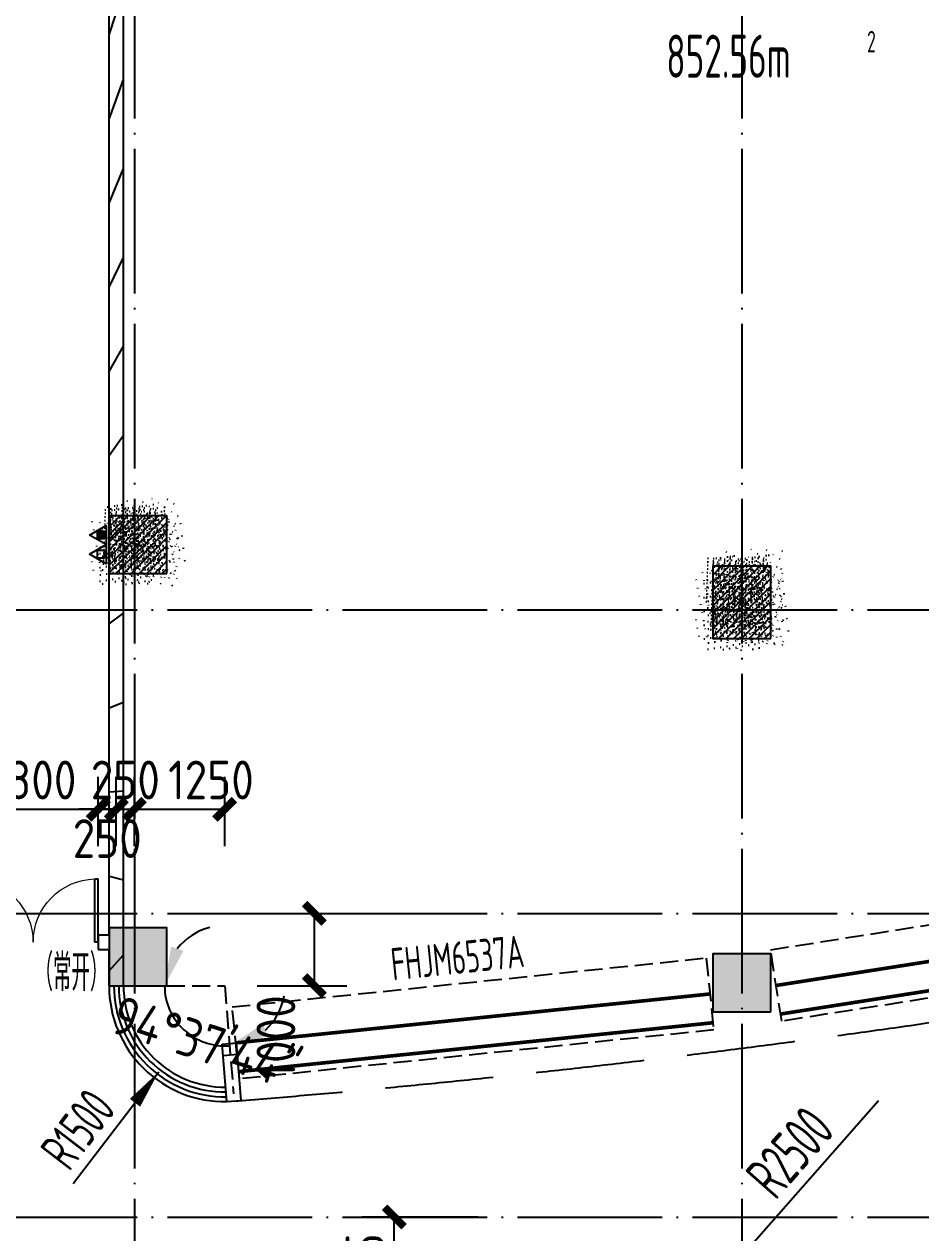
# Model space of a CAD drawing. Header units: inches. Extents: x 0 to 1813292486, y 0 to 3473589894.
# Drawn here: x 600530362 to 600542761, y 3473252400 to 3473269116 of the extents above; entities that cross this region are included whole.
import ezdxf
from ezdxf.xclip import XClip

# ---------------------------------------------------------------- set-up
doc = ezdxf.new("R2010")
doc.units = ezdxf.units.IN
doc.header["$LTSCALE"] = 1000
doc.header["$MEASUREMENT"] = 0
doc.header["$XCLIPFRAME"] = 2
for name, pattern in [('AX-MALL-DIM-P02$0$DASH', [0.35, 0.25, -0.1]), ('AX-MALL-GIRD-200$0$DOTE', [2.4200000000000004, 2, -0.2, 0.02, -0.2]), ('AX-MALL-WALL-P02-QT$0$Ax-Dxs-Wall-P01-150$0$DASH', [0.35, 0.25, -0.1]), ('AX-MALL-WALL-P02-QT$0$DASH', [0.35, 0.25, -0.1])]:
    doc.linetypes.add(name, pattern=pattern)
for name, color, linetype in [('A-Anno-Note', 241, 'Continuous'), ('AX-MALL-DIM-P02$0$A-Anno-Dims', 3, 'Continuous'), ('AX-MALL-DIM-P02$0$A-Detl-Patt', 8, 'Continuous'), ('AX-MALL-DIM-P02$0$A-Detl-Thin', 131, 'Continuous'), ('AX-MALL-GIRD-200$0$A-Grid', 222, 'AX-MALL-GIRD-200$0$DOTE'), ('AX-MALL-P02-200$0$A-Anno-Note', 241, 'Continuous'), ('AX-MALL-WALL-P02$0$A-Anno-Note', 241, 'Continuous'), ('AX-MALL-WALL-P02-QT$0$A-Curt', 151, 'Continuous'), ('AX-MALL-WALL-P02-QT$0$A-Detl-Fine', 152, 'Continuous'), ('AX-MALL-WALL-P02-QT$0$A-Detl-Thin', 131, 'Continuous'), ('AX-MALL-WALL-P02-QT$0$A-Wall', 2, 'Continuous'), ('AX-MALL-WALL-P02-QT$0$A-Wall-Patt', 13, 'Continuous'), ('AX-MALL-WALL-P02-QT$0$A-Wind', 4, 'Continuous'), ('AX-MALL-WORD-P02$0$A-Spac-Iden', 231, 'Continuous'), ('AX-MALL-WORD-P02$0$A-Wind-Iden', 11, 'Continuous'), ('AX-MALL-ZTKD-P02$0$A-Anno-Dims', 3, 'Continuous'), ('AX-MALL-ZTKD-P02$0$A-Anno-Note', 241, 'Continuous'), ('PX-MALL-P02-LG$0$P-Exsh', 31, 'Continuous'), ('SX-MALL-WALL-L-1F~2F$0$S-COLU', 30, 'Continuous'), ('SX-MALL-WALL-L-1F~2F$0$S-COLU-LSZ', 30, 'Continuous'), ('SX-MALL-WALL-L-1F~2F$0$S-PATT-BMCO', 7, 'Continuous'), ('SX-MALL-WALL-L-1F~2F$0$S-PATT-WALL', 83, 'Continuous'), ('SX-MALL-WALL-L-1F~2F$0$单形心', 4, 'Continuous')]:
    doc.layers.add(name, color=color, linetype=linetype)
doc.styles.add('AX-MALL-DIM-P02$0$_TCH_DIM', font='gbenor.shx')
doc.styles.add('AX-MALL-DIM-P02$0$_TCH_DIM_T3', font='gbenor.shx')
doc.styles.add('AX-MALL-WORD-P02$0$_TCH_SPACE', font='gbenor.shx', dxfattribs={"bigfont": 'gbcbig.shx'})
doc.styles.add('AX-MALL-WORD-P02$0$_TCH_WINDOW', font='gbenor.shx', dxfattribs={"bigfont": 'gbcbig.shx'})
doc.styles.add('AX-MALL-ZTKD-P02$0$_TCH_DIM', font='gbenor.shx')
doc.styles.add('AX-MALL-ZTKD-P02$0$_TCH_DIM_T3', font='gbenor.shx')
doc.dimstyles.new('AX-MALL-DIM-P02$0$_TCH_ARCH&&180', dxfattribs={"dimtxt": 535.5, "dimasz": 270, "dimexe": 450, "dimexo": 450, "dimgap": 137.25, "dimtad": 1, "dimdec": 0, "dimzin": 0, "dimdsep": 46, "dimtxsty": 'AX-MALL-DIM-P02$0$_TCH_DIM_T3', "dimblk": 'AX-MALL-DIM-P02$0$_ArchTick', "dimcen": 0.09, "dimclrt": 7, "dimazin": 2, "dimtfac": 1, "dimtdec": 0, "dimtix": 1, "dimtmove": 2, "dimatfit": 3, "dimfxl": 500, "dimtolj": 1, "dimtzin": 0, "dimarcsym": 0})
doc.dimstyles.new('AX-MALL-DIM-P02$0$_TCH_ARROW&&180', dxfattribs={"dimtxt": 535.5, "dimasz": 540, "dimexe": 450, "dimexo": 450, "dimgap": 137.25, "dimtad": 1, "dimdec": 0, "dimzin": 0, "dimdsep": 46, "dimtxsty": 'AX-MALL-DIM-P02$0$_TCH_DIM_T3', "dimcen": 0.09, "dimclrt": 7, "dimaunit": 1, "dimadec": 3, "dimazin": 2, "dimtfac": 1, "dimtdec": 0, "dimtix": 1, "dimtmove": 2, "dimatfit": 3, "dimfxl": 500, "dimtolj": 1, "dimtzin": 0, "dimarcsym": 0})
doc.dimstyles.new('AX-MALL-ZTKD-P02$0$_TCH_ARCH&&180', dxfattribs={"dimtxt": 535.5, "dimasz": 270, "dimexe": 450, "dimexo": 450, "dimgap": 137.25, "dimtad": 1, "dimdec": 0, "dimzin": 0, "dimdsep": 46, "dimtxsty": 'AX-MALL-ZTKD-P02$0$_TCH_DIM_T3', "dimblk": 'AX-MALL-ZTKD-P02$0$_ArchTick', "dimcen": 0.09, "dimclrt": 7, "dimazin": 2, "dimtfac": 1, "dimtdec": 0, "dimtix": 1, "dimtmove": 2, "dimatfit": 3, "dimfxl": 500, "dimtolj": 1, "dimtzin": 0, "dimarcsym": 0})
pattern_1 = [(45, (0, 359.0227), (-353.55353201463, 353.55353201463), [])]

# ---------------------------------------------------------------- blocks, each defined once
blk = doc.blocks.new('AX-MALL-WORD-P02')
at = {"layer": 'AX-MALL-WORD-P02$0$A-Spac-Iden', "style": 'AX-MALL-WORD-P02$0$_TCH_SPACE', "width": 0.7}
for s, height, p in [('852.56m', 595, (600364709.5295076, 3473138833.60765)), ('2', 297.5, (600367433.6934196, 3473138192.274072))]:
    blk.add_text(s, height=height, rotation=339.5681613092246, dxfattribs=at).set_placement(p)
at = {"layer": 'AX-MALL-WORD-P02$0$A-Wind-Iden', "style": 'AX-MALL-WORD-P02$0$_TCH_WINDOW', "width": 0.7}
for s, height, rotation, p in [('（常开）', 506.3829787234042, 339.5681611511459, (600352114.7333661, 3473130048.561864)), ('FHJM6537A', 446.25, 345.4565867799814, (600356807.0731329, 3473128451.967639))]:
    blk.add_text(s, height=height, rotation=rotation, dxfattribs=at).set_placement(p)
blk = doc.blocks.new('AX-MALL-GIRD-200')
at = {"layer": 'AX-MALL-GIRD-200$0$A-Grid'}
for p, q in [((600235486.9336561, 3473179121.574219), (600593382.9377552, 3473045794.810937)), ((600234020.7437632, 3473175185.804002), (600591916.7478616, 3473041859.04072)), ((600370145.4054303, 3473174495.439316), (600331415.8664808, 3473070531.712234)), ((600378016.9458635, 3473171563.05953), (600339287.4069142, 3473067599.332448)), ((600232554.5538701, 3473171250.033786), (600590450.5579685, 3473037923.270504))]:
    blk.add_line(p, q, dxfattribs=at)
blk = doc.blocks.new('*U100')
at = {"layer": 'AX-MALL-WALL-P02-QT$0$A-Detl-Fine', "color": 152, "linetype": 'AX-MALL-WALL-P02-QT$0$Ax-Dxs-Wall-P01-150$0$DASH'}
blk.add_lwpolyline([(-999.9999999814985, 12966.52592328282), (-999.999999975133, 5675.210546644857), (2.11416590900626e-08, 5675.210546641131), (1.47762193591916e-08, 12966.52592328654)], close=True, dxfattribs=at)
at = {"layer": 'AX-MALL-WALL-P02-QT$0$A-Detl-Thin', "linetype": 'AX-MALL-WALL-P02-QT$0$Ax-Dxs-Wall-P01-150$0$DASH', "const_width": 49.99999999999998}
for points in [[(-899.9999999788583, 5675.210546641131), (-899.9999999852238, 12966.52592327909)], [(-499.9999999751331, 5675.210546644857), (-499.9999999814985, 12966.52592328282)]]:
    blk.add_lwpolyline(points, dxfattribs=at)
blk = doc.blocks.new('*U101')
at = {"layer": 'AX-MALL-WALL-P02-QT$0$A-Detl-Fine', "color": 152, "linetype": 'AX-MALL-WALL-P02-QT$0$Ax-Dxs-Wall-P01-150$0$DASH'}
blk.add_lwpolyline([(-999.9999999837412, 12364.49853161743), (-999.9999999747688, 5773.002864028657), (2.150591171812266e-08, 5773.002864024932), (1.253351911145728e-08, 12364.49853162116)], close=True, dxfattribs=at)
at = {"layer": 'AX-MALL-WALL-P02-QT$0$A-Detl-Thin', "linetype": 'AX-MALL-WALL-P02-QT$0$Ax-Dxs-Wall-P01-150$0$DASH', "const_width": 49.99999999999998}
for points in [[(-899.9999999784941, 5773.002864024932), (-899.9999999874665, 12364.4985316137)], [(-499.9999999747688, 5773.002864028657), (-499.9999999837412, 12364.49853161743)]]:
    blk.add_lwpolyline(points, dxfattribs=at)
blk = doc.blocks.new('SX-MALL-WALL-L-1F~2F$0$BANWANG_XINGXIN')
at = {"color": 0}
for points in [[(0.7071067811865476, 0.7071067811865475), (-0.7071067811865477, -0.7071067811865475)], [(-0.7071067811865475, 0.7071067811865476), (0.7071067811865474, -0.7071067811865477)]]:
    blk.add_lwpolyline(points, dxfattribs=at)
blk = doc.blocks.new('SX-MALL-WALL-L-1F~2F')
at = {"layer": 'SX-MALL-WALL-L-1F~2F$0$S-PATT-BMCO'}
h = blk.add_hatch(color=256, dxfattribs=at)
h.dxf.hatch_style = 1
h.paths.add_polyline_path([(600353854.8597019, 3473129476.81997), (600354134.133967, 3473130226.490487), (600353384.4634496, 3473130505.764752), (600353105.1891844, 3473129756.094235)])
h = blk.add_hatch(color=256, dxfattribs=at)
h.dxf.hatch_style = 1
h.paths.add_polyline_path([(600361554.0001718, 3473126224.886333), (600361833.274437, 3473126974.55685), (600361083.6039195, 3473127253.831116), (600360804.3296543, 3473126504.160598)])
at = {"layer": 'SX-MALL-WALL-L-1F~2F$0$S-PATT-WALL'}
h = blk.add_hatch(dxfattribs=at)
h.set_pattern_fill('钢筋混凝土', color=256, scale=15, pattern_type=2)
h.set_pattern_definition([(24.56816131876918, (600333145.2448447, 3473134684.114911), (-31.18316060756021, 68.21004687377882), []), (29.56816131876925, (600333145.2448447, 3473134684.114911), (97.53445422577846, -46.37920049590846), [11.25, -123.75]), (334.5681613187692, (600333145.2448447, 3473134684.114911), (19.88439775835759, 112.9961142864107), [9, -99]), (80.01956131876923, (600333153.3727158, 3473134680.249979), (117.4189029535321, 66.61682170576017), [9.5610285, -105.1713168]), (25.75236131876919, (600333155.7176297, 3473134712.227555), (141.3476152674957, -79.15081590010527), [16.87499999999951, -185.6249999999961]), (76.20376131876925, (600333167.4965934, 3473134705.631647), (182.3878362713222, 87.98253900728311), [14.3415432, -157.75695]), (330.7523613187692, (600333155.7176297, 3473134712.227555), (182.387767611897, 87.98268144025062), [13.49999999999975, -148.4999999999961]), (0.5681613187692669, (600333167.1557556, 3473134699.963002), (62.82047321120105, -87.84980446922418), [11.25, -123.75]), (305.5681613187692, (600333167.1557556, 3473134699.963002), (72.17288940056439, 89.18848105901375), [9, -99]), (51.01956131876926, (600333172.3907903, 3473134692.642181), (134.9933625470349, 1.33857134020591), [9.5610285, -105.1713168]), (17.06816131876921, (600333145.2448447, 3473134684.114911), (19.14085714793764, 46.15589493924091), [0.75, -97.8, 0.75, -100.5, 0.75, -99.375]), (347.0681613187692, (600333145.2448447, 3473134684.114911), (57.63084699394109, 41.66442757030211), [0.75, -57.3, 0.75, -95.55, 0.75, -37.875]), (307.0681613187692, (600333113.8992462, 3473134695.792066), (73.85474001336534, -31.12342331039777), [0.75, -37.5, 0.75, -117, 0.75, -155.25]), (297.0681613187692, (600333099.842924, 3473134701.028459), (87.2164167648191, -16.46683781742514), [0.75, -48.75, 0.75, -77.69999999999999, 0.75, -110.25])])
h.paths.add_polyline_path([(600355844.7294245, 3473134818.331353), (600356124.0036899, 3473135568.001871), (600355374.3331721, 3473135847.276135), (600355095.0589066, 3473135097.605618)])
h = blk.add_hatch(dxfattribs=at)
h.set_pattern_fill('钢筋混凝土', color=256, scale=15, pattern_type=2)
h.set_pattern_definition([(24.56816131876918, (600332848.5159376, 3473133887.589986), (-31.18316060756021, 68.21004687377882), []), (29.56816131876925, (600332848.5159376, 3473133887.589986), (97.53445422577846, -46.37920049590846), [11.25, -123.75]), (334.5681613187692, (600332848.5159376, 3473133887.589986), (19.88439775835759, 112.9961142864107), [9, -99]), (80.01956131876923, (600332856.6438087, 3473133883.725054), (117.4189029535321, 66.61682170576017), [9.5610285, -105.1713168]), (25.75236131876919, (600332858.9887226, 3473133915.702631), (141.3476152674957, -79.15081590010527), [16.87499999999951, -185.6249999999961]), (76.20376131876925, (600332870.7676862, 3473133909.106722), (182.3878362713222, 87.98253900728311), [14.3415432, -157.75695]), (330.7523613187692, (600332858.9887226, 3473133915.702631), (182.387767611897, 87.98268144025062), [13.49999999999976, -148.4999999999961]), (0.5681613187692669, (600332870.4268485, 3473133903.438077), (62.82047321120105, -87.84980446922418), [11.25, -123.75]), (305.5681613187692, (600332870.4268485, 3473133903.438077), (72.17288940056439, 89.18848105901375), [9, -99]), (51.01956131876926, (600332875.6618832, 3473133896.117257), (134.9933625470349, 1.33857134020591), [9.5610285, -105.1713168]), (17.06816131876921, (600332848.5159376, 3473133887.589986), (19.14085714793764, 46.15589493924091), [0.75, -97.8, 0.75, -100.5, 0.75, -99.375]), (347.0681613187692, (600332848.5159376, 3473133887.589986), (57.63084699394109, 41.66442757030211), [0.75, -57.3, 0.75, -95.55, 0.75, -37.875]), (307.0681613187692, (600332817.1703391, 3473133899.267141), (73.85474001336534, -31.12342331039777), [0.75, -37.5, 0.75, -117, 0.75, -155.25]), (297.0681613187692, (600332803.1140169, 3473133904.503534), (87.2164167648191, -16.46683781742514), [0.75, -48.75, 0.75, -77.69999999999999, 0.75, -110.25])])
h.paths.add_polyline_path([(600363355.2319018, 3473131060.026877), (600363704.3247333, 3473131997.115024), (600362954.6542159, 3473132276.389289), (600362605.5613843, 3473131339.301143)])
at = {"layer": 'SX-MALL-WALL-L-1F~2F$0$S-COLU'}
for points in [[(600355844.7294245, 3473134818.331353), (600356124.0036899, 3473135568.001871), (600355374.3331721, 3473135847.276135), (600355095.0589066, 3473135097.605618)], [(600363355.2319018, 3473131060.026877), (600363704.3247333, 3473131997.115024), (600362954.6542159, 3473132276.389289), (600362605.5613843, 3473131339.301143)]]:
    blk.add_lwpolyline(points, close=True, dxfattribs=at)
at = {"layer": 'SX-MALL-WALL-L-1F~2F$0$S-COLU-LSZ'}
for points in [[(600353854.8597019, 3473129476.81997), (600354134.133967, 3473130226.490487), (600353384.4634496, 3473130505.764752), (600353105.1891844, 3473129756.094235)], [(600361554.0001718, 3473126224.886333), (600361833.274437, 3473126974.55685), (600361083.6039195, 3473127253.831116), (600360804.3296543, 3473126504.160598)]]:
    blk.add_lwpolyline(points, close=True, dxfattribs=at)
at = {"layer": 'SX-MALL-WALL-L-1F~2F$0$单形心', "xscale": 50, "yscale": 50, "zscale": 50}
for p in [(600355609.5312982, 3473135332.803744), (600363154.9430587, 3473131668.208083)]:
    blk.add_blockref('SX-MALL-WALL-L-1F~2F$0$BANWANG_XINGXIN', p, dxfattribs=at)
blk = doc.blocks.new('SX-MALL-WALL-L-2F~3F')
ref = blk.add_blockref('SX-MALL-WALL-L-1F~2F', (0, 0))
XClip(ref).set_block_clipping_path([(600349769.7341375, 3473074679.418533), (600357001.7302529, 3473071985.287766), (600356499.8725733, 3473070638.124951), (600359302.5086629, 3473069594.060767), (600362345.1765132, 3473077761.653201), (600381551.4312518, 3473070606.759726), (600391553.7259278, 3473066880.611454), (600387749.827644, 3473056669.608357), (600391632.1759799, 3473055223.319679), (600395635.5522461, 3473065969.791956), (600406982.2408491, 3473061742.817497), (600403058.8006672, 3473051210.921831), (600412723.2437257, 3473047610.6332), (600445093.3740637, 3473134503.466942), (600393055.2444371, 3473153889.197227), (600387463.4997383, 3473138878.984498), (600380158.3525343, 3473141600.366193), (600382830.751978, 3473148774.027779), (600388210.8522022, 3473146769.782572), (600390696.2253517, 3473153441.399696), (600277474.697425, 3473195619.741203), (600273446.9822528, 3473184807.934726), (600257129.111771, 3473190886.82031), (600241575.9633431, 3473149136.690594), (600258197.8999482, 3473142944.531458), (600255239.7303221, 3473135003.762026), (600263182.3271956, 3473132044.911624), (600260741.6763649, 3473125493.34496), (600269350.4970673, 3473122286.306632), (600271511.1407766, 3473128086.235537), (600286270.1853781, 3473122588.058336), (600284109.5416689, 3473116788.129431), (600282580.7823727, 3473112684.400902), (600291840.7574171, 3473109234.788475), (600290827.7957876, 3473106515.642598), (600293360.405141, 3473105572.171298), (600294731.2544166, 3473109252.0137), (600323175.4764534, 3473098655.706329), (600321336.3302773, 3473093718.790065), (600344750.773286, 3473084996.222976), (600341987.4689643, 3473077578.540671), (600344583.6790427, 3473076611.376234), (600346015.5062013, 3473080454.904757), (600351201.5612961, 3473078522.947055)])
blk = doc.blocks.new('SX-MALL-WALL-2F~3F')
blk.add_blockref('SX-MALL-WALL-L-2F~3F', (0, 0))
blk = doc.blocks.new('AX-MALL-WALL-P02-QT$0$$DorLib2D$00000002')
for p, q in [((-0.5, -5.684341886080802e-17), (-0.5000000000000007, 0.4875)), ((-0.4750000000000007, 0.4875), (-0.5000000000000007, 0.4875)), ((-0.475, -2.842170943040401e-17), (-0.4750000000000007, 0.4875)), ((0.475, -2.842170943040401e-17), (0.4750000000000007, 0.4875)), ((0.4750000000000007, 0.4875), (0.5000000000000007, 0.4875)), ((0.5, -5.684341886080802e-17), (0.5000000000000007, 0.4875)), ((-0.5, -5.684341886080802e-17), (-0.475, -2.842170943040401e-17)), ((0.5, -5.684341886080802e-17), (0.475, -2.842170943040401e-17))]:
    blk.add_line(p, q)
at = {"lineweight": 13}
for centre, start, end in [((-0.4875, -4.263256414560601e-17), 0, 88.53071641864632), ((0.4875, -4.263256414560601e-17), 91.4692835813537, 180)]:
    blk.add_arc(centre, 0.4875, start, end, dxfattribs=at)
blk = doc.blocks.new('AX-MALL-WALL-P02-QT')
at = {"layer": 'AX-MALL-WALL-P02-QT$0$A-Wall-Patt'}
h = blk.add_hatch(dxfattribs=at)
h.set_pattern_fill('普通砖', color=256, scale=200, style=0)
h.set_pattern_definition(pattern_1)
h.paths.add_polyline_path([(600353377.1580164, 3473130295.183225), (600353502.1031027, 3473130248.637514), (600360536.323661, 3473149130.963671), (600360418.724598, 3473149388.199867), (600353349.5947565, 3473130412.164895)])
h = blk.add_hatch(dxfattribs=at)
h.set_pattern_fill('普通砖', color=256, scale=200, style=0)
h.set_pattern_definition(pattern_1)
h.paths.add_polyline_path([(600353349.5947565, 3473130412.164895), (600353209.0315344, 3473130464.52882), (600353139.2129681, 3473130277.11119), (600353279.7761902, 3473130224.747265), (600353377.1580166, 3473130295.183224)])
h = blk.add_hatch(dxfattribs=at)
h.set_pattern_fill('普通砖', color=256, scale=200, style=0)
h.set_pattern_definition(pattern_1)
h.paths.add_polyline_path([(600353291.7032256, 3473129683.85012), (600353502.1031027, 3473130248.637514), (600353377.1580166, 3473130295.183224), (600353279.7761902, 3473130224.747265), (600353104.2855964, 3473129753.668686)])
h = blk.add_hatch(dxfattribs=at)
h.set_pattern_fill('普通砖', color=256, scale=200, style=0)
h.set_pattern_definition(pattern_1)
h.paths.add_polyline_path([(600354265.1868423, 3473127631.323969), (600354482.0930878, 3473128398.107233), (600354289.6447853, 3473128452.546657), (600354072.7385397, 3473127685.763393)])
at = {"layer": 'AX-MALL-WALL-P02-QT$0$A-Curt'}
for centre, radius, start, end in [((600354603.6266297, 3473129195.120154), 1599.99999919931, 159.5681612667733, 250.6216282607989), ((600354603.62663, 3473129195.120154), 1533.333332681441, 159.5681612607234, 250.4656147213881), ((600354603.6266298, 3473129195.120154), 1466.666665879207, 159.5681612699536, 250.2953864336708), ((600354603.62663, 3473129195.120154), 1399.999999457893, 159.5681612634789, 250.1089061952652)]:
    blk.add_arc(centre, radius, start, end, dxfattribs=at)
at = {"layer": 'AX-MALL-WALL-P02-QT$0$A-Detl-Thin', "linetype": 'AX-MALL-WALL-P02-QT$0$DASH', "ltscale": 6}
blk.add_lwpolyline([(600413236.9034463, 3473110738.209711, 0.1421479601855037), (600382859.7389942, 3473122426.083426, -0.04773146423047056), (600354168.1120361, 3473127655.53654)], format="xyb", dxfattribs=at)
at = {"layer": 'AX-MALL-WALL-P02-QT$0$A-Wall'}
for p, q in [((600353349.5947565, 3473130412.164895), (600360418.724598, 3473149388.199867)), ((600353502.1031027, 3473130248.637514), (600360536.323661, 3473149130.963671)), ((600353209.0315344, 3473130464.52882), (600353139.2129681, 3473130277.11119)), ((600353349.5947565, 3473130412.164895), (600353209.0315344, 3473130464.52882)), ((600353104.2855964, 3473129753.668686), (600353279.7761902, 3473130224.747265)), ((600353139.2129681, 3473130277.11119), (600353279.7761902, 3473130224.747265)), ((600353291.7032256, 3473129683.85012), (600353502.1031027, 3473130248.637514)), ((600353104.2855964, 3473129753.668686), (600353291.7032256, 3473129683.85012)), ((600354072.7385397, 3473127685.763393), (600354289.6447853, 3473128452.546657)), ((600354265.1868423, 3473127631.323969), (600354482.0930878, 3473128398.107233)), ((600354289.6447853, 3473128452.546657), (600354482.0930878, 3473128398.107233)), ((600354072.7385397, 3473127685.763393), (600354265.1868423, 3473127631.323969))]:
    blk.add_line(p, q, dxfattribs=at)
at = {"layer": 'AX-MALL-WALL-P02-QT$0$A-Detl-Thin'}
blk.add_blockref('SX-MALL-WALL-2F~3F', (0, 0), dxfattribs=at)
at = {"layer": 'AX-MALL-WALL-P02-QT$0$A-Detl-Thin', "color": 5, "xscale": -1}
for name, p, rotation in [('*U101', (600349009.62958, 3473130336.717025), 255.4565867247571), ('*U100', (600356289.1216984, 3473128161.860619), 258.4862933640163)]:
    blk.add_blockref(name, p, dxfattribs=dict(at, rotation=rotation))
at = {"layer": 'AX-MALL-WALL-P02-QT$0$A-Wind'}
blk.add_blockref('AX-MALL-GIRD-200', (0, 0), dxfattribs=at)
at = {"layer": 'AX-MALL-WALL-P02-QT$0$A-Wind', "xscale": -1800, "yscale": 1800, "zscale": 200, "rotation": 339.5681612929706}
blk.add_blockref('AX-MALL-WALL-P02-QT$0$$DorLib2D$00000002', (600352330.7429192, 3473130685.003553), dxfattribs=at)
blk = doc.blocks.new('AX-MALL-WALL-P02')
at = {"layer": 'AX-MALL-WALL-P02$0$A-Anno-Note'}
blk.add_blockref('AX-MALL-WORD-P02', (0, 0), dxfattribs=at)
blk.add_blockref('AX-MALL-WALL-P02-QT', (0, 0), dxfattribs=at)
blk = doc.blocks.new('PX-MALL-P02-LG$0$MHQ')
at = {"layer": 'PX-MALL-P02-LG$0$P-Exsh', "ltscale": 0.7}
h = blk.add_hatch(dxfattribs=at)
h.set_pattern_fill('ANSI31', color=256, scale=25, style=0)
h.set_pattern_definition([(45, (-160019.2306599375, -42228.3236173685), (-28.0633003783411, 28.0633003783411), [])])
h.paths.add_polyline_path([(-75.0000000015425, 185.1731819980414), (75, 185.1731819980414), (75, 35.17318199802685), (-75.0000000015425, 35.17318199802685)])
for points in [[(0, 346.4101615137042), (-200, -1.455191522836685e-11), (200, -1.455191522836685e-11)], [(0, 346.4101615137042), (-200, -1.455191522836685e-11), (200, -1.455191522836685e-11)], [(0, 346.4101615137042), (-200, -1.455191522836685e-11), (200, -1.455191522836685e-11)], [(-75.0000000015425, 185.1731819980414), (75, 185.1731819980414), (75, 35.17318199802685), (-75.0000000015425, 35.17318199802685)]]:
    blk.add_lwpolyline(points, close=True, dxfattribs=at)
blk = doc.blocks.new('PX-MALL-P02-LG$0$20200929200250')
at = {"layer": 'PX-MALL-P02-LG$0$P-Exsh', "ltscale": 0.7, "xscale": 0.6600000001490116, "yscale": 0.6600000001490116, "zscale": 0.6600000001490116}
for p in [(-132.0000001192093, 40), (131.9999997615814, 40)]:
    blk.add_blockref('PX-MALL-P02-LG$0$MHQ', p, dxfattribs=at)
blk = doc.blocks.new('PX-MALL-P02-LG')
at = {"layer": 'PX-MALL-P02-LG$0$P-Exsh', "xscale": -0.9999999999999996, "rotation": 69.56816145898293}
blk.add_blockref('PX-MALL-P02-LG$0$20200929200250', (600355234.6960394, 3473135472.440877), dxfattribs=at)
blk = doc.blocks.new('AX-MALL-ZTKD-P02$0$_ArchTick')
at = {"color": 0, "linetype": 'ByBlock', "const_width": 0.4}
blk.add_lwpolyline([(-0.5, -0.5), (0.5, 0.5)], dxfattribs=at)
blk = doc.blocks.new('*D1764')
at = {"layer": 'AX-MALL-ZTKD-P02$0$A-Anno-Dims', "color": 0, "lineweight": -2, "transparency": 16777216}
for p, q in [((600356769.8573147, 3473124976.188397), (600355262.8560295, 3473125537.590596)), ((600355096.2562289, 3473123801.322637), (600355684.5456955, 3473125380.498822)), ((600356181.567848, 3473123397.012213), (600354674.5665629, 3473123958.414411))]:
    blk.add_line(p, q, dxfattribs=at)
at = {"layer": 'AX-MALL-ZTKD-P02$0$A-Anno-Dims', "color": 0, "lineweight": -2, "transparency": 16777216, "xscale": 270, "yscale": 270, "zscale": 270}
for p, rotation in [((600355684.5456955, 3473125380.498822), 69.56816131060262), ((600355096.2562289, 3473123801.322637), 249.5681613106026)]:
    blk.add_blockref('AX-MALL-ZTKD-P02$0$_ArchTick', p, dxfattribs=dict(at, rotation=rotation))
at = {"layer": 'AX-MALL-ZTKD-P02$0$A-Anno-Dims', "color": 7, "transparency": 16777216, "insert": (600355010.8802627, 3473124732.293326), "char_height": 535.5, "attachment_point": 5, "rotation": 69.56816131060262, "style": 'AX-MALL-ZTKD-P02$0$_TCH_DIM_T3'}
blk.add_mtext('\\A1;1685', dxfattribs=at)
blk = doc.blocks.new('*D1204')
at = {"layer": 'AX-MALL-DIM-P02$0$A-Anno-Dims', "color": 0, "lineweight": -2, "transparency": 16777216}
for start, end in [(83.82816941358298, 121.698165381546), (159.568161349509, 254.1969711912204), (292.0669671591834, 329.9369631271464)]:
    blk.add_arc((600354604.5302184, 3473129197.545705), 832.0614731791534, start, end, dxfattribs=at)
at = {"layer": 'AX-MALL-DIM-P02$0$A-Anno-Dims', "color": 0, "transparency": 16777216}
for points in [[(600354236.9072454, 3473129848.401367), (600354097.7490954, 3473129962.572332), (600353824.8152742, 3473129488.0124)], [(600354922.044652, 3473128336.571005), (600354912.2101798, 3473128516.302147), (600354377.9339919, 3473128396.93316)]]:
    blk.add_solid(points, dxfattribs=at)
at = {"layer": 'AX-MALL-DIM-P02$0$A-Anno-Dims', "color": 7, "transparency": 16777216, "insert": (600354087.496949, 3473128545.623245), "char_height": 535.5, "attachment_point": 5, "rotation": 321.58241304700005, "style": 'AX-MALL-DIM-P02$0$_TCH_DIM_T3'}
blk.add_mtext('\\A1;94°37\'44"', dxfattribs=at)
blk = doc.blocks.new('AX-MALL-DIM-P02$0$_ArchTick')
at = {"color": 0, "linetype": 'ByBlock', "const_width": 0.4}
blk.add_lwpolyline([(-0.5, -0.5), (0.5, 0.5)], dxfattribs=at)
blk = doc.blocks.new('*D1205')
at = {"layer": 'AX-MALL-DIM-P02$0$A-Anno-Dims', "color": 0, "lineweight": -2, "transparency": 16777216}
for p, q in [((600355375.3533062, 3473129977.651035), (600356536.3496171, 3473129545.145843)), ((600355765.5265301, 3473128765.040513), (600356114.6599511, 3473129702.237617)), ((600355026.2198852, 3473129040.453932), (600356187.2161962, 3473128607.948739))]:
    blk.add_line(p, q, dxfattribs=at)
at = {"layer": 'AX-MALL-DIM-P02$0$A-Anno-Dims', "color": 0, "lineweight": -2, "transparency": 16777216, "xscale": 270, "yscale": 270, "zscale": 270}
for p, rotation in [((600356114.6599511, 3473129702.237617), 69.5681613198014), ((600355765.5265301, 3473128765.040513), 249.5681613198014)]:
    blk.add_blockref('AX-MALL-DIM-P02$0$_ArchTick', p, dxfattribs=dict(at, rotation=rotation))
at = {"layer": 'AX-MALL-DIM-P02$0$A-Anno-Dims', "color": 7, "transparency": 16777216, "insert": (600355018.4186225, 3473128280.625054), "char_height": 535.5, "attachment_point": 5, "rotation": 69.5681613198014, "style": 'AX-MALL-DIM-P02$0$_TCH_DIM_T3'}
blk.add_mtext('\\A1;1000', dxfattribs=at)
blk = doc.blocks.new('*D1208')
at = {"layer": 'AX-MALL-DIM-P02$0$A-Anno-Dims', "color": 0, "lineweight": -2, "transparency": 16777216}
for p, q in [((600351950.7843212, 3473132243.171617), (600352286.6766955, 3473133144.825086)), ((600352129.5849212, 3473132723.13542), (600353816.3435851, 3473132094.768323)), ((600353637.5429851, 3473131614.804521), (600353973.4353594, 3473132516.45799))]:
    blk.add_line(p, q, dxfattribs=at)
at = {"layer": 'AX-MALL-DIM-P02$0$A-Anno-Dims', "color": 0, "lineweight": -2, "transparency": 16777216, "xscale": 270, "yscale": 270, "zscale": 270}
for p, rotation in [((600352129.5849212, 3473132723.13542), 159.5681613265768), ((600353816.3435851, 3473132094.768323), 339.5681613265768)]:
    blk.add_blockref('AX-MALL-DIM-P02$0$_ArchTick', p, dxfattribs=dict(at, rotation=rotation))
at = {"layer": 'AX-MALL-DIM-P02$0$A-Anno-Dims', "color": 7, "transparency": 16777216, "insert": (600353114.3468497, 3473132788.472571), "char_height": 535.5, "attachment_point": 5, "rotation": 339.5681613265767, "style": 'AX-MALL-DIM-P02$0$_TCH_DIM_T3'}
blk.add_mtext('\\A1;1800', dxfattribs=at)
blk = doc.blocks.new('*D1209')
at = {"layer": 'AX-MALL-DIM-P02$0$A-Anno-Dims', "color": 0, "lineweight": -2, "transparency": 16777216}
for p, q in [((600353637.5429854, 3473131614.804521), (600353973.4353597, 3473132516.457991)), ((600353871.8198398, 3473131527.529518), (600354207.7122141, 3473132429.182988)), ((600353816.3435857, 3473132094.768324), (600353563.3297861, 3473132189.023389)), ((600353816.3435857, 3473132094.768324), (600354050.6204401, 3473132007.493322)), ((600354050.6204401, 3473132007.493322), (600354303.6342398, 3473131913.238257))]:
    blk.add_line(p, q, dxfattribs=at)
at = {"layer": 'AX-MALL-DIM-P02$0$A-Anno-Dims', "color": 0, "lineweight": -2, "transparency": 16777216, "xscale": 270, "yscale": 270, "zscale": 270}
for p, rotation in [((600353816.3435857, 3473132094.768324), 339.5681613376207), ((600354050.6204401, 3473132007.493322), 159.5681613376206)]:
    blk.add_blockref('AX-MALL-DIM-P02$0$_ArchTick', p, dxfattribs=dict(at, rotation=rotation))
at = {"layer": 'AX-MALL-DIM-P02$0$A-Anno-Dims', "color": 7, "transparency": 16777216, "insert": (600353792.0994158, 3473131671.610123), "char_height": 535.5, "attachment_point": 5, "rotation": 339.56816133762067, "style": 'AX-MALL-DIM-P02$0$_TCH_DIM_T3'}
blk.add_mtext('\\A1;250', dxfattribs=at)
blk = doc.blocks.new('*D1210')
at = {"layer": 'AX-MALL-DIM-P02$0$A-Anno-Dims', "color": 0, "lineweight": -2, "transparency": 16777216}
for p, q in [((600353871.8198391, 3473131527.529518), (600354207.7122141, 3473132429.182987)), ((600354106.0870585, 3473131440.258105), (600354441.9794333, 3473132341.911574)), ((600354050.6204399, 3473132007.493321), (600353797.6066402, 3473132101.748386)), ((600354050.6204399, 3473132007.493321), (600354284.8876591, 3473131920.221908)), ((600354284.8876591, 3473131920.221908), (600354537.9014587, 3473131825.966844))]:
    blk.add_line(p, q, dxfattribs=at)
at = {"layer": 'AX-MALL-DIM-P02$0$A-Anno-Dims', "color": 0, "lineweight": -2, "transparency": 16777216, "xscale": 270, "yscale": 270, "zscale": 270}
for p, rotation in [((600354050.6204399, 3473132007.493321), 339.5681612945033), ((600354284.8876591, 3473131920.221908), 159.5681612945034)]:
    blk.add_blockref('AX-MALL-DIM-P02$0$_ArchTick', p, dxfattribs=dict(at, rotation=rotation))
at = {"layer": 'AX-MALL-DIM-P02$0$A-Anno-Dims', "color": 7, "transparency": 16777216, "insert": (600354309.1366462, 3473132343.378314), "char_height": 535.5, "attachment_point": 5, "rotation": 339.56816129450334, "style": 'AX-MALL-DIM-P02$0$_TCH_DIM_T3'}
blk.add_mtext('\\A1;250', dxfattribs=at)
blk = doc.blocks.new('*D1211')
at = {"layer": 'AX-MALL-DIM-P02$0$A-Anno-Dims', "color": 0, "lineweight": -2, "transparency": 16777216}
for p, q in [((600354106.0870587, 3473131440.258105), (600354441.9794332, 3473132341.911574)), ((600354284.887659, 3473131920.221909), (600355456.247841, 3473131483.85587)), ((600355277.4472407, 3473131003.892066), (600355613.3396152, 3473131905.545536))]:
    blk.add_line(p, q, dxfattribs=at)
at = {"layer": 'AX-MALL-DIM-P02$0$A-Anno-Dims', "color": 0, "lineweight": -2, "transparency": 16777216, "xscale": 270, "yscale": 270, "zscale": 270}
for p, rotation in [((600354284.887659, 3473131920.221909), 159.5681613210336), ((600355456.247841, 3473131483.85587), 339.5681613210336)]:
    blk.add_blockref('AX-MALL-DIM-P02$0$_ArchTick', p, dxfattribs=dict(at, rotation=rotation))
at = {"layer": 'AX-MALL-DIM-P02$0$A-Anno-Dims', "color": 7, "transparency": 16777216, "insert": (600355419.5207286, 3473131929.727662), "char_height": 535.5, "attachment_point": 5, "rotation": 339.56816132103364, "style": 'AX-MALL-DIM-P02$0$_TCH_DIM_T3'}
blk.add_mtext('\\A1;1250', dxfattribs=at)
blk = doc.blocks.new('AX-MALL-ZTKD-P02')
at = {"layer": 'AX-MALL-ZTKD-P02$0$A-Anno-Dims'}
blk.add_lwpolyline([(600362520.4177356, 3473124549.257638), (600358290.5814024, 3473122280.230402), (600357938.0950413, 3473122091.1448)], dxfattribs=at)
at = {"layer": 'AX-MALL-ZTKD-P02$0$A-Anno-Note'}
blk.add_blockref('AX-MALL-GIRD-200', (0, 0), dxfattribs=at)
at = {"layer": 'AX-MALL-ZTKD-P02$0$A-Anno-Dims', "color": 7, "style": 'AX-MALL-ZTKD-P02$0$_TCH_DIM', "width": 0.7}
blk.add_text('R2500', height=595, rotation=28.21061333651676, dxfattribs=at).set_placement((600360699.8496289, 3473123745.699687))
at = {"layer": 'AX-MALL-ZTKD-P02$0$A-Anno-Dims'}
dim = blk.add_aligned_dim(p1=(600356603.2575139, 3473123239.920438), p2=(600357191.5469806, 3473124819.096623), distance=1608.1745249084354, dimstyle='AX-MALL-ZTKD-P02$0$_TCH_ARCH&&180', dxfattribs=at)
dim.commit()
dim.dimension.update_dxf_attribs({"geometry": '*D1764', "text_midpoint": (600355010.8802627, 3473124732.293326)})
blk = doc.blocks.new('AX-MALL-DIM-P02')
at = {"layer": 'AX-MALL-DIM-P02$0$A-Anno-Dims'}
blk.add_lwpolyline([(600352876.4634883, 3473128113.39379, 178.2, 0, 0), (600353333.8929168, 3473128400.37518, 0, 0, 0)], format="xyseb", dxfattribs=at)
blk.add_lwpolyline([(600351683.6636564, 3473127365.056818), (600353028.9399645, 3473128209.054253), (600353333.8929168, 3473128400.37518)], dxfattribs=at)
at = {"layer": 'AX-MALL-DIM-P02$0$A-Detl-Patt', "linetype": 'AX-MALL-DIM-P02$0$DASH'}
for p, q in [((600353198.897999, 3473129721.184952), (600354604.530219, 3473129197.545705)), ((600354604.530219, 3473129197.545705), (600354195.3309542, 3473127751.757885))]:
    blk.add_line(p, q, dxfattribs=at)
at = {"layer": 'AX-MALL-DIM-P02$0$A-Detl-Thin'}
blk.add_blockref('AX-MALL-ZTKD-P02', (-2.384185791015625e-06, 9.5367431640625e-07), dxfattribs=at)
at = {"layer": 'AX-MALL-DIM-P02$0$A-Anno-Dims', "color": 7, "style": 'AX-MALL-DIM-P02$0$_TCH_DIM', "width": 0.7}
blk.add_text('R1500', height=535.5, rotation=32.10327622934273, dxfattribs=at).set_placement((600351686.9607911, 3473127529.150362))
at = {"layer": 'AX-MALL-DIM-P02$0$A-Anno-Dims'}
for p1, p2, distance, picture, middle in [((600351793.692547, 3473131821.481951), (600353480.4512111, 3473131193.114854), 962.1863983925447, '*D1208', (600353114.3468497, 3473132788.472571)), ((600353714.7280649, 3473131105.839852), (600353948.9952841, 3473131018.568439), 962.1863987254657, '*D1210', (600354309.1366462, 3473132343.378314))]:
    dim = blk.add_aligned_dim(p1=p1, p2=p2, distance=distance, dimstyle='AX-MALL-DIM-P02$0$_TCH_ARCH&&180', dxfattribs=at)
    dim.commit()
    dim.dimension.update_dxf_attribs({"geometry": picture, "text_midpoint": middle})
for base, p1, p2, angle, picture, middle in [((600354050.6204401, 3473132007.493322), (600353480.4512113, 3473131193.114854), (600353714.7280656, 3473131105.839852), 339.56816144002636, '*D1209', (600353792.0994158, 3473131671.610123)), ((600355456.247841, 3473131483.85587), (600353948.9952846, 3473131018.568439), (600355120.3554666, 3473130582.2024), 339.56816132103364, '*D1211', (600355419.5207286, 3473131929.727662)), ((600356114.6599511, 3473129702.237617), (600354604.530219, 3473129197.545706), (600354953.66364, 3473130134.742809), 69.56816131026504, '*D1205', (600355018.4186225, 3473128280.625054))]:
    dim = blk.add_linear_dim(base=base, p1=p1, p2=p2, angle=angle, dimstyle='AX-MALL-DIM-P02$0$_TCH_ARCH&&180', dxfattribs=at)
    dim.commit()
    dim.dimension.update_dxf_attribs({"geometry": picture, "text_midpoint": middle, "dimtype": 129})
dim = blk.add_angular_dim_3p(base=(600353788.0654421, 3473129037.197444), center=(600354604.5302186, 3473129197.545705), p1=(600353824.8152741, 3473129488.0124), p2=(600354377.9339924, 3473128396.933161), dimstyle='AX-MALL-DIM-P02$0$_TCH_ARROW&&180', dxfattribs=at)
dim.commit()
dim.dimension.update_dxf_attribs({"geometry": '*D1204', "text_midpoint": (600354087.496949, 3473128545.623244), "dimtype": 133})
blk = doc.blocks.new('AX-MALL-P02-200')
at = {"layer": 'AX-MALL-P02-200$0$A-Anno-Note'}
blk.add_blockref('AX-MALL-WALL-P02', (0, 0), dxfattribs=at)
for name in ['AX-MALL-DIM-P02', 'PX-MALL-P02-LG']:
    blk.add_blockref(name, (0, 0), dxfattribs=at)

msp = doc.modelspace()

# ---------------------------------------------------------------- block references
at = {"layer": 'A-Anno-Note', "rotation": 20.43183869077545}
msp.add_blockref('AX-MALL-P02-200', (1250392458.527329, 9048125.682563305), dxfattribs=at)

doc.saveas('drawing.dxf')
